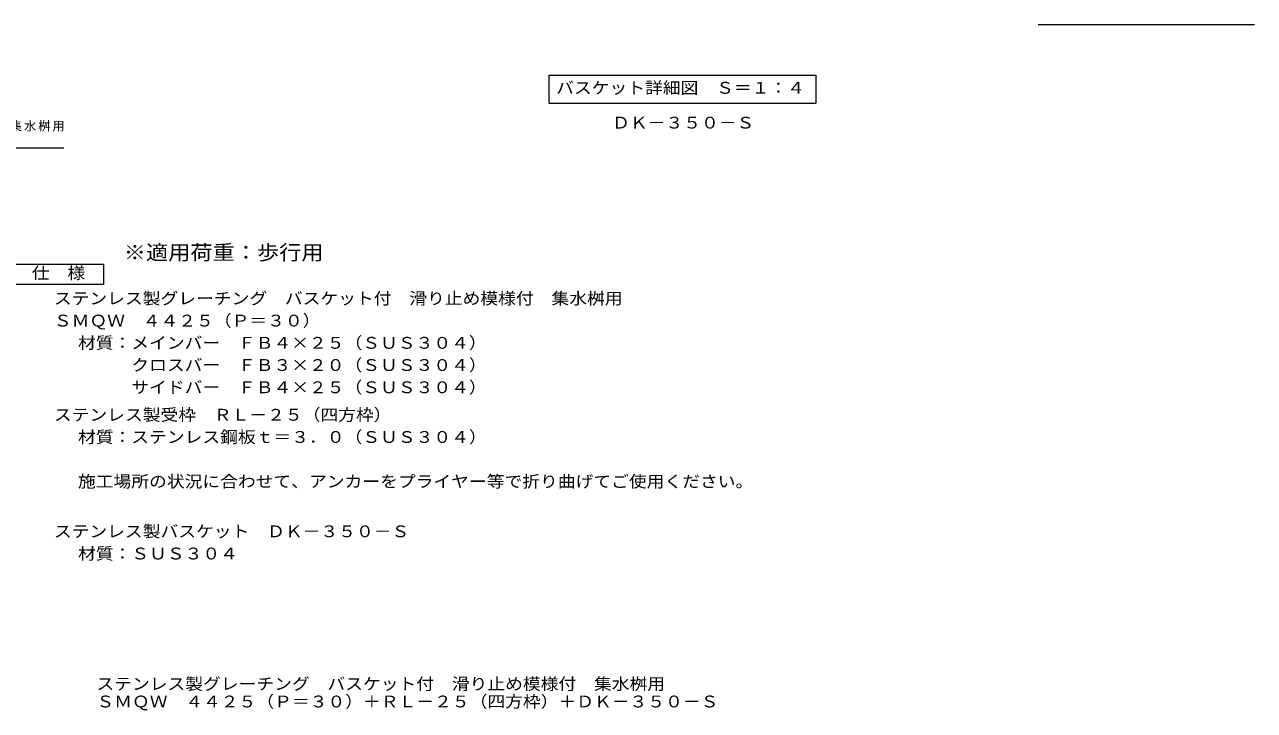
# Model space of a CAD drawing. Units: millimetres at full size, sheet at 1:4, with parts at other scales. Extents: x -837 to 1001, y -780 to 790.
# Drawn here: x -217 to 1001, y -780 to -101 of the extents above; entities that cross this region are included whole.
import ezdxf
from ezdxf.enums import TextEntityAlignment as Align

# ---------------------------------------------------------------- set-up
doc = ezdxf.new("R2010")
doc.units = ezdxf.units.MM
doc.header["$LTSCALE"] = 4
for name, color, linetype, lineweight in [('A-1_躯体', 3, 'Continuous', 9), ('A-5_文字', 7, 'Continuous', 9), ('D-4_その他', 7, 'Continuous', 9), ('D-5_文字', 7, 'Continuous', 9), ('F-5_F-5ﾚｲﾔ', 7, 'Continuous', 9), ('F-7_F-7ﾚｲﾔ', 2, 'Continuous', 9)]:
    doc.layers.add(name, color=color, linetype=linetype, lineweight=lineweight)
doc.styles.add('ＭＳ ゴシック', font='')
doc.styles.get('ＭＳ ゴシック').set_extended_font_data('MS Gothic')

msp = doc.modelspace()

# ---------------------------------------------------------------- linework, layer by layer
at = {"layer": 'A-5_文字'}
for p, q in [((302.393, -150.984), (566.793, -150.984)), ((566.793, -150.984), (566.793, -178.984))]:
    msp.add_line(p, q, dxfattribs=at)
msp.add_lwpolyline([(302.393, -150.984), (302.393, -178.984), (566.793, -178.984)], dxfattribs=at)
at = {"layer": 'D-5_文字'}
msp.add_line((-443.426, -222.998), (-178.046, -222.998), dxfattribs=at)
msp.add_lwpolyline([(-228.713, -358.337), (-228.713, -338.337), (-138.713, -338.337), (-138.713, -358.337)], close=True, dxfattribs=at)
at = {"layer": 'F-7_F-7ﾚｲﾔ', "color": 7}
msp.add_line((787.104, -101.04), (1001.104, -101.04), dxfattribs=at)

# ---------------------------------------------------------------- texts
at = {"layer": 'A-1_躯体', "color": 2, "style": 'ＭＳ ゴシック', "width": 1.1}
msp.add_text('ＤＫ－３５０－Ｓ', height=11.73, dxfattribs=at).set_placement((365.061, -207.493), align=Align.BOTTOM_LEFT)
at = {"layer": 'A-5_文字', "color": 2, "style": 'ＭＳ ゴシック', "width": 1.1}
msp.add_text('バスケット詳細図\u3000Ｓ＝１：４', height=11.73, dxfattribs=at).set_placement((309.593, -172.984), align=Align.BOTTOM_LEFT)
at = {"layer": 'D-4_その他', "color": 2, "style": 'ＭＳ ゴシック', "width": 1.1}
for s, p in [('ステンレス製バスケット\u3000ＤＫ－３５０－Ｓ', (-187.877, -612.129)), ('材質：ＳＵＳ３０４', (-163.992, -634.129))]:
    msp.add_text(s, height=11.73, dxfattribs=at).set_placement(p, align=Align.BOTTOM_LEFT)
at = {"layer": 'D-5_文字', "color": 3, "style": 'ＭＳ ゴシック', "width": 1.1}
msp.add_text('※適用荷重：歩行用', height=14.66, dxfattribs=at).set_placement((-118.713, -338.337), align=Align.BOTTOM_LEFT)
at = {"layer": 'D-5_文字', "color": 2, "style": 'ＭＳ ゴシック', "width": 1.1}
for s, p in [('仕\u3000様', (-209.713, -356.337)), ('ステンレス製グレーチング\u3000バスケット付\u3000滑り止め模様付\u3000集水桝用', (-187.877, -381.506)), ('ＳＭＱＷ\u3000４４２５（Ｐ＝３０）', (-187.877, -403.506)), ('材質：メインバー\u3000ＦＢ４×２５（ＳＵＳ３０４）', (-163.992, -425.506)), ('\u3000\u3000\u3000クロスバー\u3000ＦＢ３×２０（ＳＵＳ３０４）', (-163.992, -447.506)), ('\u3000\u3000\u3000サイドバー\u3000ＦＢ４×２５（ＳＵＳ３０４）', (-163.992, -469.506)), ('ステンレス製受枠\u3000ＲＬ－２５（四方枠）', (-187.877, -496.743)), ('材質：ステンレス鋼板ｔ＝３．０（ＳＵＳ３０４）', (-163.992, -518.743)), ('施工場所の状況に合わせて、アンカーをプライヤー等で折り曲げてご使用ください。', (-163.992, -562.743))]:
    msp.add_text(s, height=11.73, dxfattribs=at).set_placement(p, align=Align.BOTTOM_LEFT)
at = {"layer": 'D-5_文字', "insert": (-442.046, -206.934), "char_height": 8.798, "attachment_point": 7, "style": 'ＭＳ ゴシック'}
msp.add_mtext('\\T1.17;バスケット付\u3000滑り止め模様付\u3000集水桝用', dxfattribs=at)
at = {"layer": 'F-5_F-5ﾚｲﾔ', "color": 2, "style": 'ＭＳ ゴシック', "width": 1.1}
for s, p in [('ステンレス製グレーチング\u3000バスケット付\u3000滑り止め模様付\u3000集水桝用', (-145.731, -763.143)), ('ＳＭＱＷ\u3000４４２５（Ｐ＝３０）＋ＲＬ－２５（四方枠）＋ＤＫ－３５０－Ｓ', (-145.731, -780.62))]:
    msp.add_text(s, height=11.73, dxfattribs=at).set_placement(p, align=Align.BOTTOM_LEFT)

doc.saveas('drawing.dxf')
